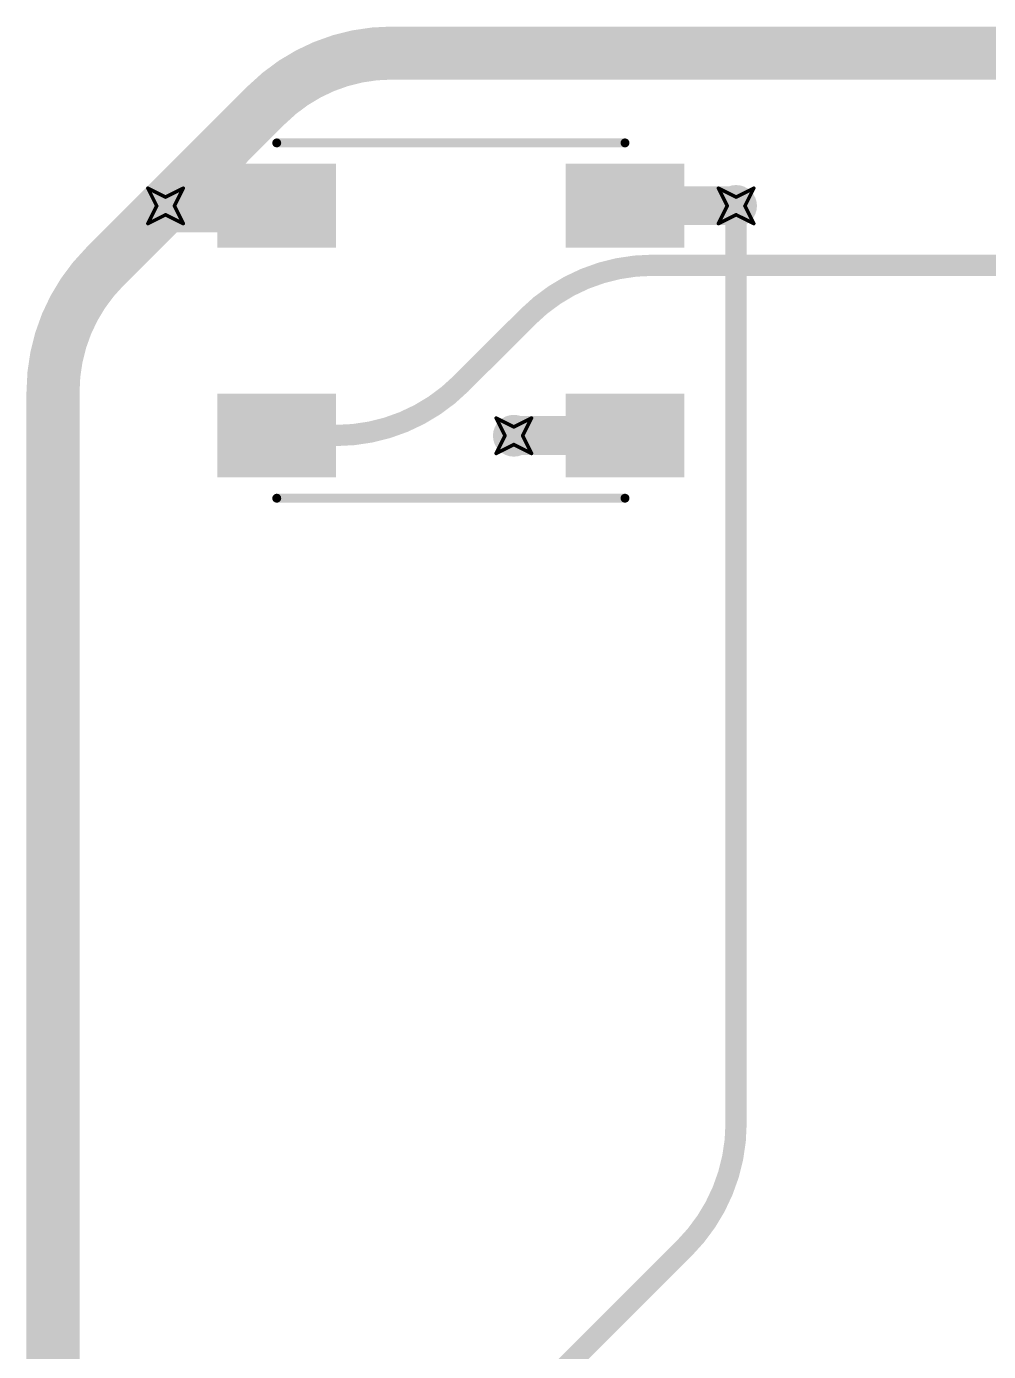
# Model space of a CAD drawing. Header units: inches. Extents: x -11 to 1110, y -7 to 455.
# Drawn here: x 598.49 to 612.3, y 265.02 to 284.05 of the extents above; entities that cross this region are included whole.
import ezdxf

# ---------------------------------------------------------------- set-up
doc = ezdxf.new("R2010")
doc.units = ezdxf.units.IN
for name, color, linetype in [('Bottom Layer', 5, 'Continuous'), ('Drill Drawing', 1, 'Continuous'), ('Top Layer', 1, 'Continuous'), ('Top Overlay', 2, 'Continuous'), ('Top Paste', 8, 'Continuous'), ('Top Solder', 216, 'Continuous'), ('Via Holes', 16, 'Continuous')]:
    doc.layers.add(name, color=color, linetype=linetype)

# ---------------------------------------------------------------- blocks, each defined once
blk = doc.blocks.new('WS2812B_B_W_150')
at = {"layer": 'Top Layer'}
for points in [[(-3.25, 2.15), (-1.75, 2.15), (-1.75, 1.15), (-3.25, 1.15)], [(3.25, 1.15), (1.75, 1.15), (1.75, 2.15), (3.25, 2.15)], [(-3.25, -1.15), (-1.75, -1.15), (-1.75, -2.15), (-3.25, -2.15)], [(1.75, -1.15), (3.25, -1.15), (3.25, -2.15), (1.75, -2.15)]]:
    blk.add_hatch(color=1, dxfattribs=at).paths.add_polyline_path(points)
at = {"layer": 'Top Paste'}
for points in [[(-3.25, 2.15), (-1.75, 2.15), (-1.75, 1.15), (-3.25, 1.15)], [(3.25, 1.15), (1.75, 1.15), (1.75, 2.15), (3.25, 2.15)], [(-3.25, -1.15), (-1.75, -1.15), (-1.75, -2.15), (-3.25, -2.15)], [(1.75, -1.15), (3.25, -1.15), (3.25, -2.15), (1.75, -2.15)]]:
    blk.add_hatch(color=8, dxfattribs=at).paths.add_polyline_path(points)
at = {"layer": 'Top Solder'}
for points in [[(-3.352, 2.252), (-1.648, 2.252), (-1.648, 1.048), (-3.352, 1.048)], [(3.352, 1.048), (1.648, 1.048), (1.648, 2.252), (3.352, 2.252)], [(-3.352, -1.048), (-1.648, -1.048), (-1.648, -2.252), (-3.352, -2.252)], [(1.648, -1.048), (3.352, -1.048), (3.352, -2.252), (1.648, -2.252)]]:
    blk.add_hatch(color=216, dxfattribs=at).paths.add_polyline_path(points)
at = {"layer": 'Top Overlay'}
for points in [[(-2.5, 2.551, 0.127, 0.127, 0), (2.5, 2.551, 0.127, 0.127, 0)], [(-3.556, 1.803, 0.254, 0.254, 0), (-3.429, 1.676, 0.254, 0.254, 0)], [(-3.556, 1.549, 0.254, 0.254, 0), (-3.556, 1.803, 0.254, 0.254, 0)], [(-3.556, 1.549, 0.254, 0.254, 0), (-3.429, 1.676, 0.254, 0.254, 0)], [(-2.5, -2.551, 0.127, 0.127, 0), (2.5, -2.551, 0.127, 0.127, 0)]]:
    blk.add_lwpolyline(points, format="xyseb", dxfattribs=at)
for points in [[(-2.532, 2.551, 0.0635, 0.0635, 1), (-2.468, 2.551, 0.0635, 0.0635, 1)], [(2.468, 2.551, 0.0635, 0.0635, 1), (2.532, 2.551, 0.0635, 0.0635, 1)], [(-3.619, 1.803, 0.127, 0.127, 1), (-3.493, 1.803, 0.127, 0.127, 1)], [(-3.619, 1.803, 0.127, 0.127, 1), (-3.493, 1.803, 0.127, 0.127, 1)], [(-3.493, 1.676, 0.127, 0.127, 1), (-3.365, 1.676, 0.127, 0.127, 1)], [(-3.493, 1.676, 0.127, 0.127, 1), (-3.365, 1.676, 0.127, 0.127, 1)], [(-3.619, 1.549, 0.127, 0.127, 1), (-3.493, 1.549, 0.127, 0.127, 1)], [(-3.619, 1.549, 0.127, 0.127, 1), (-3.493, 1.549, 0.127, 0.127, 1)], [(-2.532, -2.551, 0.0635, 0.0635, 1), (-2.468, -2.551, 0.0635, 0.0635, 1)], [(2.468, -2.551, 0.0635, 0.0635, 1), (2.532, -2.551, 0.0635, 0.0635, 1)]]:
    blk.add_lwpolyline(points, format="xyseb", close=True, dxfattribs=at)

msp = doc.modelspace()

# ---------------------------------------------------------------- hatches: boundary and pattern name
at = {"layer": 'Bottom Layer'}
h = msp.add_hatch(color=5, dxfattribs=at)
edge = h.paths.add_edge_path()
edge.add_arc((600.483, 281.471), 0.3, 0, 360)
h = msp.add_hatch(color=5, dxfattribs=at)
edge = h.paths.add_edge_path()
edge.add_arc((608.674, 281.471), 0.3, 0, 360)
h = msp.add_hatch(color=5, dxfattribs=at)
edge = h.paths.add_edge_path()
edge.add_arc((605.483, 278.171), 0.3, 0, 360)
at = {"layer": 'Top Layer'}
h = msp.add_hatch(color=1, dxfattribs=at)
edge = h.paths.add_edge_path()
edge.add_arc((600.483, 281.471), 0.3, 0, 360)
h = msp.add_hatch(color=1, dxfattribs=at)
edge = h.paths.add_edge_path()
edge.add_arc((608.674, 281.471), 0.3, 0, 360)
h = msp.add_hatch(color=1, dxfattribs=at)
edge = h.paths.add_edge_path()
edge.add_arc((605.483, 278.171), 0.3, 0, 360)
at = {"layer": 'Via Holes'}
h = msp.add_hatch(color=7, dxfattribs=at)
edge = h.paths.add_edge_path()
edge.add_arc((600.483, 281.471), 0.15, 0, 360)
h = msp.add_hatch(color=7, dxfattribs=at)
edge = h.paths.add_edge_path()
edge.add_arc((608.674, 281.471), 0.15, 0, 360)
h = msp.add_hatch(color=7, dxfattribs=at)
edge = h.paths.add_edge_path()
edge.add_arc((605.483, 278.171), 0.15, 0, 360)

# ---------------------------------------------------------------- linework, layer by layer
at = {"layer": 'Bottom Layer'}
for points in [[(601.934, 282.923, 0.762, 0.762, -0.198912), (603.73, 283.666, 0.762, 0.762, 0)], [(603.73, 283.666, 0.762, 0.762, 0), (618.74, 283.666, 0.762, 0.762, 0)], [(600.483, 281.471, 0.762, 0.762, 0), (601.934, 282.923, 0.762, 0.762, 0)], [(599.611, 280.599, 0.762, 0.762, 0), (600.483, 281.471, 0.762, 0.762, 0)], [(608.674, 268.299, 0.305, 0.305, 0), (608.674, 281.471, 0.305, 0.305, 0)], [(598.867, 278.803, 0.762, 0.762, -0.198912), (599.611, 280.599, 0.762, 0.762, 0)], [(598.867, 263.931, 0.762, 0.762, 0), (598.867, 278.803, 0.762, 0.762, 0)], [(608.674, 268.299, 0.305, 0.305, -0.198912), (607.93, 266.503, 0.305, 0.305, 0)], [(602.058, 260.631, 0.305, 0.305, 0), (607.93, 266.503, 0.305, 0.305, 0)]]:
    msp.add_lwpolyline(points, format="xyseb", dxfattribs=at)
for points in [[(603.54, 283.666, 0.381, 0.381, 1), (603.921, 283.666, 0.381, 0.381, 1)], [(603.54, 283.666, 0.381, 0.381, 1), (603.921, 283.666, 0.381, 0.381, 1)], [(601.744, 282.923, 0.381, 0.381, 1), (602.125, 282.923, 0.381, 0.381, 1)], [(601.744, 282.923, 0.381, 0.381, 1), (602.125, 282.923, 0.381, 0.381, 1)], [(600.292, 281.471, 0.381, 0.381, 1), (600.673, 281.471, 0.381, 0.381, 1)], [(600.292, 281.471, 0.381, 0.381, 1), (600.673, 281.471, 0.381, 0.381, 1)], [(608.598, 281.471, 0.152, 0.152, 1), (608.75, 281.471, 0.152, 0.152, 1)], [(599.421, 280.599, 0.381, 0.381, 1), (599.802, 280.599, 0.381, 0.381, 1)], [(599.421, 280.599, 0.381, 0.381, 1), (599.802, 280.599, 0.381, 0.381, 1)], [(598.677, 278.803, 0.381, 0.381, 1), (599.058, 278.803, 0.381, 0.381, 1)], [(598.677, 278.803, 0.381, 0.381, 1), (599.058, 278.803, 0.381, 0.381, 1)], [(608.598, 268.299, 0.152, 0.152, 1), (608.75, 268.299, 0.152, 0.152, 1)], [(608.598, 268.299, 0.152, 0.152, 1), (608.75, 268.299, 0.152, 0.152, 1)], [(607.854, 266.503, 0.152, 0.152, 1), (608.006, 266.503, 0.152, 0.152, 1)], [(607.854, 266.503, 0.152, 0.152, 1), (608.006, 266.503, 0.152, 0.152, 1)]]:
    msp.add_lwpolyline(points, format="xyseb", close=True, dxfattribs=at)
at = {"layer": 'Drill Drawing'}
for points in [[(600.229, 281.725, 0.0508, 0.0508, 0), (600.483, 281.598, 0.0508, 0.0508, 0)], [(600.229, 281.725, 0.0508, 0.0508, 0), (600.356, 281.471, 0.0508, 0.0508, 0)], [(600.483, 281.598, 0.0508, 0.0508, 0), (600.737, 281.725, 0.0508, 0.0508, 0)], [(600.61, 281.471, 0.0508, 0.0508, 0), (600.737, 281.725, 0.0508, 0.0508, 0)], [(608.42, 281.725, 0.0508, 0.0508, 0), (608.674, 281.598, 0.0508, 0.0508, 0)], [(608.42, 281.725, 0.0508, 0.0508, 0), (608.547, 281.471, 0.0508, 0.0508, 0)], [(608.674, 281.598, 0.0508, 0.0508, 0), (608.928, 281.725, 0.0508, 0.0508, 0)], [(608.801, 281.471, 0.0508, 0.0508, 0), (608.928, 281.725, 0.0508, 0.0508, 0)], [(600.229, 281.217, 0.0508, 0.0508, 0), (600.356, 281.471, 0.0508, 0.0508, 0)], [(600.61, 281.471, 0.0508, 0.0508, 0), (600.737, 281.217, 0.0508, 0.0508, 0)], [(608.42, 281.217, 0.0508, 0.0508, 0), (608.547, 281.471, 0.0508, 0.0508, 0)], [(608.801, 281.471, 0.0508, 0.0508, 0), (608.928, 281.217, 0.0508, 0.0508, 0)], [(600.229, 281.217, 0.0508, 0.0508, 0), (600.483, 281.344, 0.0508, 0.0508, 0)], [(600.483, 281.344, 0.0508, 0.0508, 0), (600.737, 281.217, 0.0508, 0.0508, 0)], [(608.42, 281.217, 0.0508, 0.0508, 0), (608.674, 281.344, 0.0508, 0.0508, 0)], [(608.674, 281.344, 0.0508, 0.0508, 0), (608.928, 281.217, 0.0508, 0.0508, 0)], [(605.229, 278.425, 0.0508, 0.0508, 0), (605.483, 278.298, 0.0508, 0.0508, 0)], [(605.229, 278.425, 0.0508, 0.0508, 0), (605.356, 278.171, 0.0508, 0.0508, 0)], [(605.483, 278.298, 0.0508, 0.0508, 0), (605.737, 278.425, 0.0508, 0.0508, 0)], [(605.61, 278.171, 0.0508, 0.0508, 0), (605.737, 278.425, 0.0508, 0.0508, 0)], [(605.229, 277.917, 0.0508, 0.0508, 0), (605.356, 278.171, 0.0508, 0.0508, 0)], [(605.61, 278.171, 0.0508, 0.0508, 0), (605.737, 277.917, 0.0508, 0.0508, 0)], [(605.229, 277.917, 0.0508, 0.0508, 0), (605.483, 278.044, 0.0508, 0.0508, 0)], [(605.483, 278.044, 0.0508, 0.0508, 0), (605.737, 277.917, 0.0508, 0.0508, 0)]]:
    msp.add_lwpolyline(points, format="xyseb", dxfattribs=at)
for points in [[(600.216, 281.725, 0.0254, 0.0254, 1), (600.242, 281.725, 0.0254, 0.0254, 1)], [(600.216, 281.725, 0.0254, 0.0254, 1), (600.242, 281.725, 0.0254, 0.0254, 1)], [(600.47, 281.598, 0.0254, 0.0254, 1), (600.496, 281.598, 0.0254, 0.0254, 1)], [(600.47, 281.598, 0.0254, 0.0254, 1), (600.496, 281.598, 0.0254, 0.0254, 1)], [(600.724, 281.725, 0.0254, 0.0254, 1), (600.75, 281.725, 0.0254, 0.0254, 1)], [(600.724, 281.725, 0.0254, 0.0254, 1), (600.75, 281.725, 0.0254, 0.0254, 1)], [(608.407, 281.725, 0.0254, 0.0254, 1), (608.433, 281.725, 0.0254, 0.0254, 1)], [(608.407, 281.725, 0.0254, 0.0254, 1), (608.433, 281.725, 0.0254, 0.0254, 1)], [(608.661, 281.598, 0.0254, 0.0254, 1), (608.687, 281.598, 0.0254, 0.0254, 1)], [(608.661, 281.598, 0.0254, 0.0254, 1), (608.687, 281.598, 0.0254, 0.0254, 1)], [(608.915, 281.725, 0.0254, 0.0254, 1), (608.941, 281.725, 0.0254, 0.0254, 1)], [(608.915, 281.725, 0.0254, 0.0254, 1), (608.941, 281.725, 0.0254, 0.0254, 1)], [(600.343, 281.471, 0.0254, 0.0254, 1), (600.369, 281.471, 0.0254, 0.0254, 1)], [(600.343, 281.471, 0.0254, 0.0254, 1), (600.369, 281.471, 0.0254, 0.0254, 1)], [(600.597, 281.471, 0.0254, 0.0254, 1), (600.623, 281.471, 0.0254, 0.0254, 1)], [(600.597, 281.471, 0.0254, 0.0254, 1), (600.623, 281.471, 0.0254, 0.0254, 1)], [(608.534, 281.471, 0.0254, 0.0254, 1), (608.56, 281.471, 0.0254, 0.0254, 1)], [(608.534, 281.471, 0.0254, 0.0254, 1), (608.56, 281.471, 0.0254, 0.0254, 1)], [(608.788, 281.471, 0.0254, 0.0254, 1), (608.814, 281.471, 0.0254, 0.0254, 1)], [(608.788, 281.471, 0.0254, 0.0254, 1), (608.814, 281.471, 0.0254, 0.0254, 1)], [(600.216, 281.217, 0.0254, 0.0254, 1), (600.242, 281.217, 0.0254, 0.0254, 1)], [(600.216, 281.217, 0.0254, 0.0254, 1), (600.242, 281.217, 0.0254, 0.0254, 1)], [(600.47, 281.344, 0.0254, 0.0254, 1), (600.496, 281.344, 0.0254, 0.0254, 1)], [(600.47, 281.344, 0.0254, 0.0254, 1), (600.496, 281.344, 0.0254, 0.0254, 1)], [(600.724, 281.217, 0.0254, 0.0254, 1), (600.75, 281.217, 0.0254, 0.0254, 1)], [(600.724, 281.217, 0.0254, 0.0254, 1), (600.75, 281.217, 0.0254, 0.0254, 1)], [(608.407, 281.217, 0.0254, 0.0254, 1), (608.433, 281.217, 0.0254, 0.0254, 1)], [(608.407, 281.217, 0.0254, 0.0254, 1), (608.433, 281.217, 0.0254, 0.0254, 1)], [(608.661, 281.344, 0.0254, 0.0254, 1), (608.687, 281.344, 0.0254, 0.0254, 1)], [(608.661, 281.344, 0.0254, 0.0254, 1), (608.687, 281.344, 0.0254, 0.0254, 1)], [(608.915, 281.217, 0.0254, 0.0254, 1), (608.941, 281.217, 0.0254, 0.0254, 1)], [(608.915, 281.217, 0.0254, 0.0254, 1), (608.941, 281.217, 0.0254, 0.0254, 1)], [(605.216, 278.425, 0.0254, 0.0254, 1), (605.242, 278.425, 0.0254, 0.0254, 1)], [(605.216, 278.425, 0.0254, 0.0254, 1), (605.242, 278.425, 0.0254, 0.0254, 1)], [(605.724, 278.425, 0.0254, 0.0254, 1), (605.75, 278.425, 0.0254, 0.0254, 1)], [(605.724, 278.425, 0.0254, 0.0254, 1), (605.75, 278.425, 0.0254, 0.0254, 1)], [(605.343, 278.171, 0.0254, 0.0254, 1), (605.369, 278.171, 0.0254, 0.0254, 1)], [(605.343, 278.171, 0.0254, 0.0254, 1), (605.369, 278.171, 0.0254, 0.0254, 1)], [(605.47, 278.298, 0.0254, 0.0254, 1), (605.496, 278.298, 0.0254, 0.0254, 1)], [(605.47, 278.298, 0.0254, 0.0254, 1), (605.496, 278.298, 0.0254, 0.0254, 1)], [(605.597, 278.171, 0.0254, 0.0254, 1), (605.623, 278.171, 0.0254, 0.0254, 1)], [(605.597, 278.171, 0.0254, 0.0254, 1), (605.623, 278.171, 0.0254, 0.0254, 1)], [(605.47, 278.044, 0.0254, 0.0254, 1), (605.496, 278.044, 0.0254, 0.0254, 1)], [(605.47, 278.044, 0.0254, 0.0254, 1), (605.496, 278.044, 0.0254, 0.0254, 1)], [(605.216, 277.917, 0.0254, 0.0254, 1), (605.242, 277.917, 0.0254, 0.0254, 1)], [(605.216, 277.917, 0.0254, 0.0254, 1), (605.242, 277.917, 0.0254, 0.0254, 1)], [(605.724, 277.917, 0.0254, 0.0254, 1), (605.75, 277.917, 0.0254, 0.0254, 1)], [(605.724, 277.917, 0.0254, 0.0254, 1), (605.75, 277.917, 0.0254, 0.0254, 1)]]:
    msp.add_lwpolyline(points, format="xyseb", close=True, dxfattribs=at)
at = {"layer": 'Top Layer'}
for points in [[(600.483, 281.475, 0.762, 0.762, 0), (602.079, 281.475, 0.762, 0.762, 0)], [(607.079, 281.475, 0.559, 0.559, 0), (608.674, 281.475, 0.559, 0.559, 0)], [(605.681, 279.875, 0.305, 0.305, -0.198912), (607.477, 280.619, 0.305, 0.305, 0)], [(607.477, 280.619, 0.305, 0.305, 0), (615.228, 280.619, 0.305, 0.305, 0)], [(604.724, 278.919, 0.305, 0.305, 0), (605.681, 279.875, 0.305, 0.305, 0)], [(604.724, 278.919, 0.305, 0.305, -0.198912), (602.928, 278.175, 0.305, 0.305, 0)], [(605.483, 278.175, 0.559, 0.559, 0), (607.079, 278.175, 0.559, 0.559, 0)], [(602.079, 278.175, 0.305, 0.305, 0), (602.928, 278.175, 0.305, 0.305, 0)]]:
    msp.add_lwpolyline(points, format="xyseb", dxfattribs=at)
for points in [[(600.292, 281.475, 0.381, 0.381, 1), (600.673, 281.475, 0.381, 0.381, 1)], [(601.888, 281.475, 0.381, 0.381, 1), (602.269, 281.475, 0.381, 0.381, 1)], [(606.939, 281.475, 0.279, 0.279, 1), (607.218, 281.475, 0.279, 0.279, 1)], [(608.534, 281.475, 0.279, 0.279, 1), (608.814, 281.475, 0.279, 0.279, 1)], [(607.401, 280.619, 0.152, 0.152, 1), (607.553, 280.619, 0.152, 0.152, 1)], [(607.401, 280.619, 0.152, 0.152, 1), (607.553, 280.619, 0.152, 0.152, 1)], [(605.605, 279.875, 0.152, 0.152, 1), (605.757, 279.875, 0.152, 0.152, 1)], [(605.605, 279.875, 0.152, 0.152, 1), (605.757, 279.875, 0.152, 0.152, 1)], [(604.648, 278.919, 0.152, 0.152, 1), (604.801, 278.919, 0.152, 0.152, 1)], [(604.648, 278.919, 0.152, 0.152, 1), (604.801, 278.919, 0.152, 0.152, 1)], [(605.343, 278.175, 0.279, 0.279, 1), (605.623, 278.175, 0.279, 0.279, 1)], [(606.939, 278.175, 0.279, 0.279, 1), (607.218, 278.175, 0.279, 0.279, 1)], [(602.002, 278.175, 0.152, 0.152, 1), (602.155, 278.175, 0.152, 0.152, 1)], [(602.852, 278.175, 0.152, 0.152, 1), (603.004, 278.175, 0.152, 0.152, 1)], [(602.852, 278.175, 0.152, 0.152, 1), (603.004, 278.175, 0.152, 0.152, 1)]]:
    msp.add_lwpolyline(points, format="xyseb", close=True, dxfattribs=at)

# ---------------------------------------------------------------- block references
msp.add_blockref('WS2812B_B_W_150', (604.579, 279.825))

doc.saveas('drawing.dxf')
